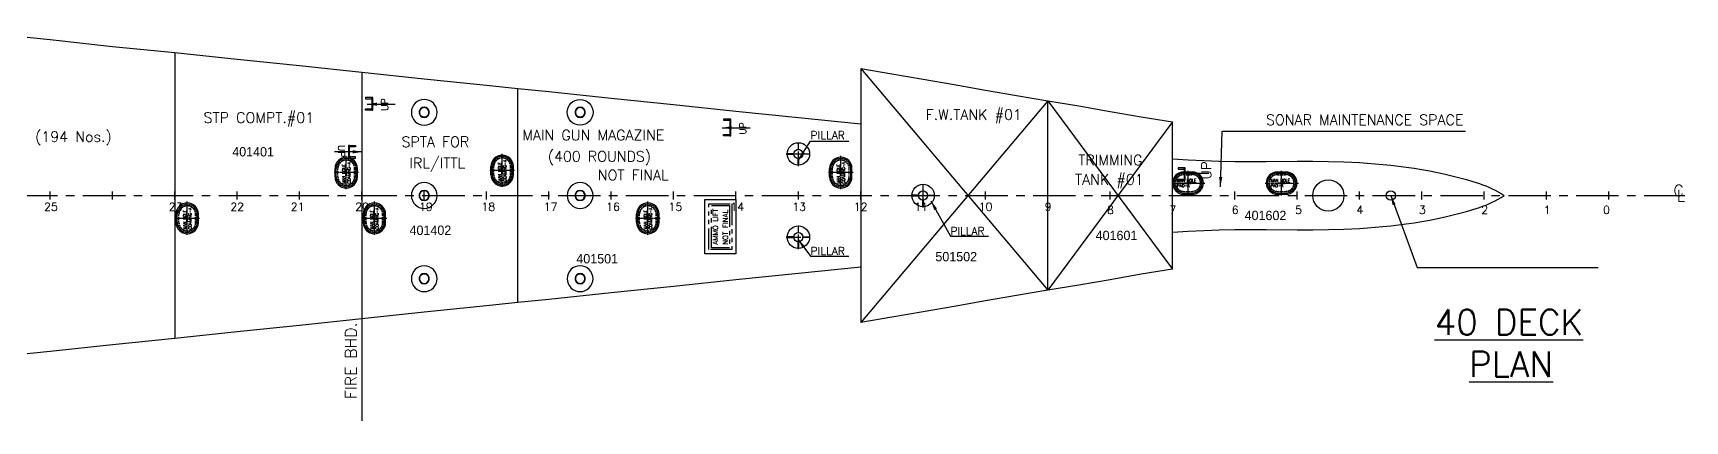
# Model space of a CAD drawing. Header units: inches. Extents: x -439515 to 169029, y 39459 to 226722.
# Drawn here: x 113289 to 147361, y 43738 to 51732 of the extents above; entities that cross this region are included whole.
import ezdxf
from ezdxf.enums import TextEntityAlignment as Align

# ---------------------------------------------------------------- set-up
doc = ezdxf.new("R2010")
doc.units = ezdxf.units.IN
doc.header["$LTSCALE"] = 700
doc.header["$MEASUREMENT"] = 0
for name, pattern in [('CENTER', [2, 1.25, -0.25, 0.25, -0.25]), ('CENTER2', [1.125, 0.75, -0.125, 0.125, -0.125]), ('DASHDOT', [1, 0.5, -0.25, 0, -0.25]), ('DASHED', [0.75, 0.5, -0.25]), ('DOTDASH1', [1600, 1000, -250, 100, -250]), ('H1', [40, 20, -20]), ('PHANTOM2', [1.25, 0.625, -0.125, 0.125, -0.125, 0.125, -0.125])]:
    doc.linetypes.add(name, pattern=pattern)
for name, color, linetype in [('00', 7, 'Continuous'), ('01', 7, 'Continuous'), ('3 DECK', 7, 'Continuous'), ('4 DECK', 7, 'Continuous'), ('COMPT.NOS', 4, 'Continuous'), ('COMPTNAME', 7, 'Continuous'), ('MANHOLEPLAN', 3, 'Continuous'), ('PLAT1', 3, 'Continuous'), ('TANK MARKS', 7, 'Continuous'), ('UP-DOWN', 7, 'Continuous'), ('WATERLINES', 5, 'Continuous')]:
    doc.layers.add(name, color=color, linetype=linetype)
doc.styles.add('ROMAN C', font='ROMANS.SHX', dxfattribs={"width": 0.9})
doc.styles.add('ROMANS', font='romans')
doc.styles.add('style1', font='romans.shx', dxfattribs={"height": 250})
doc.dimstyles.get("Standard").update_dxf_attribs({"dimtxt": 150.18, "dimasz": 200.18, "dimexe": 0.8, "dimexo": 0.625, "dimgap": 0.09, "dimtad": 0, "dimtih": 1, "dimtoh": 1, "dimdec": 0, "dimzin": 0, "dimdsep": 46, "dimtxsty": 'Standard', "dimcen": 8.09, "dimclrd": 40, "dimclre": 40, "dimadec": 0, "dimazin": 0, "dimtfac": 1, "dimtdec": 0, "dimtofl": 0, "dimtmove": 0, "dimatfit": 3, "dimfxl": 1, "dimtolj": 1, "dimtzin": 0, "dimarcsym": 0})

# ---------------------------------------------------------------- blocks, each defined once
blk = doc.blocks.new('PILAR')
at = {"color": 4, "linetype": 'DASHDOT'}
for p, q in [((145253, 170303), (145253, 170883)), ((144963, 170593), (145543, 170593))]:
    blk.add_line(p, q, dxfattribs=at)
at = {"color": 4}
for points in [[(144993, 170587), (145143, 170587), (145143, 170599), (144993, 170599)], [(145247, 170853), (145247, 170703), (145259, 170703), (145259, 170853)], [(145247, 170333), (145247, 170483), (145259, 170483), (145259, 170333)], [(145513, 170587), (145363, 170587), (145363, 170599), (145513, 170599)]]:
    blk.add_lwpolyline(points, close=True, dxfattribs=at)
for radius in [270, 110]:
    blk.add_circle((145253, 170593), radius, dxfattribs=at)
blk = doc.blocks.new('fghghj')
at = {"color": 3, "linetype": 'Continuous'}
blk.add_lwpolyline([(318315, -37952), (318615, -37952), (318615, -37927), (318315, -37927)], close=True, dxfattribs=at)
at = {"layer": '00', "color": 3}
for points in [[(318345, -38102), (318345, -37952), (318315, -37952), (318315, -38102)], [(318585, -38102), (318585, -37952), (318615, -37952), (318615, -38102)]]:
    blk.add_lwpolyline(points, close=True, dxfattribs=at)
at = {"layer": '01', "color": 4, "linetype": 'ByBlock'}
blk.add_line((318615, -37927), (318615, -37927), dxfattribs=at)
blk.add_line((318615, -37927), (318615, -37927), dxfattribs=at)
blk = doc.blocks.new('manholecoamingtype600x400')
at = {"linetype": 'CENTER2', "ltscale": 0.1}
for p, q in [((-394, 0), (404, 0)), ((0, -297), (0, 294))]:
    blk.add_line(p, q, dxfattribs=at)
for p, q in [((-100, 270), (100, 270)), ((-100, 240), (100, 240)), ((-73, 8), (73, 8)), ((-100, -240), (100, -240)), ((-100, -270), (100, -270)), ((-73, -8), (73, -8))]:
    blk.add_line(p, q)
at = {"linetype": 'DASHED', "ltscale": 0.1}
for p, q in [((-100, 205), (100, 205)), ((-100, 200), (100, 200)), ((-100, -200), (100, -200)), ((-100, -205), (100, -205))]:
    blk.add_line(p, q, dxfattribs=at)
for centre in [(-73, 0), (73, 0)]:
    blk.add_circle(centre, 8)
for centre, radius, start, end in [((-100, 0), 270, 90, 270), ((-100, 0), 240, 90, 270), ((100, 0), 270, 270, 90), ((100, 0), 240, 270, 90)]:
    blk.add_arc(centre, radius, start, end)
for centre, radius, start, end in [((-100, 0), 205, 90, 270), ((-100, 0), 200, 90, 270), ((100, 0), 205, 270, 90), ((100, 0), 200, 270, 90)]:
    blk.add_arc(centre, radius, start, end, dxfattribs=at)
at = {"insert": (-265, 98), "char_height": 75, "width": 752.53, "attachment_point": 1, "style": 'ROMAN C'}
blk.add_mtext('MAN HOLE COAMING-A', dxfattribs=at)
blk = doc.blocks.new('manholepadtype600x400')
at = {"linetype": 'CENTER2', "ltscale": 0.1}
for p, q in [((-394, 0), (404, 0)), ((0, -297), (0, 294))]:
    blk.add_line(p, q, dxfattribs=at)
for p, q in [((-100, 270), (100, 270)), ((-100, 240), (100, 240)), ((-73, 8), (73, 8)), ((-100, -240), (100, -240)), ((-100, -270), (100, -270)), ((-73, -8), (73, -8))]:
    blk.add_line(p, q)
at = {"linetype": 'DASHED', "ltscale": 0.1}
for p, q in [((-100, 205), (100, 205)), ((-100, 200), (100, 200)), ((-100, -200), (100, -200)), ((-100, -205), (100, -205))]:
    blk.add_line(p, q, dxfattribs=at)
for centre in [(-73, 0), (73, 0)]:
    blk.add_circle(centre, 8)
for centre, radius, start, end in [((-100, 0), 270, 90, 270), ((-100, 0), 240, 90, 270), ((100, 0), 270, 270, 90), ((100, 0), 240, 270, 90)]:
    blk.add_arc(centre, radius, start, end)
for centre, radius, start, end in [((-100, 0), 205, 90, 270), ((-100, 0), 200, 90, 270), ((100, 0), 205, 270, 90), ((100, 0), 200, 270, 90)]:
    blk.add_arc(centre, radius, start, end, dxfattribs=at)
at = {"insert": (-262, 98), "char_height": 75, "width": 617.44, "attachment_point": 1, "style": 'ROMAN C'}
blk.add_mtext('MAN HOLE PAD-A', dxfattribs=at)
blk = doc.blocks.new('qwas')
at = {"color": 3, "linetype": 'H1'}
blk.add_line((-836179, 147376), (-836179, 147776), dxfattribs=at)
at = {"color": 3, "linetype": 'Continuous'}
blk.add_lwpolyline([(-836192, 147376), (-836192, 147776), (-836167, 147776), (-836167, 147376)], close=True, dxfattribs=at)
at = {"layer": '00', "color": 3}
for points in [[(-836342, 147746), (-836192, 147746), (-836192, 147776), (-836342, 147776)], [(-836342, 147406), (-836192, 147406), (-836192, 147376), (-836342, 147376)]]:
    blk.add_lwpolyline(points, close=True, dxfattribs=at)

msp = doc.modelspace()

# ---------------------------------------------------------------- linework, layer by layer
at = {"color": 7}
for p, q in [((116213, 51328), (116213, 45439)), ((120072, 50927), (120072, 45840)), ((130360, 50999), (130360, 45768)), ((123287, 46176), (123287, 50591)), ((134218, 46430), (134218, 50337)), ((136790, 46867), (136790, 49900)), ((116213, 48298), (116213, 48469)), ((117500, 48298), (117500, 48469)), ((118786, 48298), (118786, 48469)), ((120072, 48298), (120072, 48469)), ((121358, 48298), (121358, 48469)), ((122644, 48298), (122644, 48469)), ((123930, 48298), (123930, 48469))]:
    msp.add_line(p, q, dxfattribs=at)
msp.add_line((123287, 49241), (123287, 49241))
at = {"color": 5, "linetype": 'CENTER'}
msp.add_line((13518, 48383), (147361, 48383), dxfattribs=at)
at = {"color": 7, "linetype": 'Continuous'}
for p, q in [((113641, 48298), (113641, 48469)), ((114927, 48298), (114927, 48469)), ((125216, 48298), (125216, 48469)), ((126502, 48298), (126502, 48469)), ((127788, 48298), (127788, 48469)), ((129074, 48298), (129074, 48469)), ((130360, 48298), (130360, 48469)), ((131646, 48298), (131646, 48469)), ((132932, 48298), (132932, 48469)), ((134218, 48298), (134218, 48469)), ((135504, 48298), (135504, 48469)), ((136790, 48298), (136790, 48469)), ((138077, 48298), (138077, 48469)), ((139363, 48298), (139363, 48469)), ((140649, 48298), (140649, 48469)), ((141935, 48298), (141935, 48469)), ((143221, 48298), (143221, 48469)), ((144507, 48298), (144507, 48469)), ((145793, 48298), (145793, 48469))]:
    msp.add_line(p, q, dxfattribs=at)
for points in [[(121432, 50024, 0.414216), (121432, 50172, 0.414207), (121284, 50172, 0.414216), (121284, 50024, 0.414207), (121432, 50024), (121432, 50030), (121426, 50030, 0.414216), (121426, 50167, 0.414214), (121289, 50167, 0.414216), (121289, 50030, 0.414214), (121426, 50030)], [(124647, 50024, 0.414214), (124647, 50172, 0.414208), (124499, 50172, 0.414214), (124499, 50024, 0.414208), (124647, 50024), (124647, 50030), (124641, 50030, 0.414216), (124641, 50167, 0.414214), (124505, 50167, 0.414216), (124505, 50030, 0.414214), (124641, 50030)], [(121432, 48309, 0.414216), (121432, 48458, 0.414207), (121284, 48458, 0.414216), (121284, 48309, 0.414207), (121432, 48309), (121432, 48315), (121426, 48315, 0.414216), (121426, 48452, 0.414214), (121289, 48452, 0.414216), (121289, 48315, 0.414214), (121426, 48315)], [(124647, 48309, 0.414214), (124647, 48458, 0.414208), (124499, 48458, 0.414214), (124499, 48309, 0.414208), (124647, 48309), (124647, 48315), (124641, 48315, 0.414216), (124641, 48452, 0.414214), (124505, 48452, 0.414216), (124505, 48315, 0.414214), (124641, 48315)], [(121432, 46595, 0.414216), (121432, 46743, 0.414207), (121284, 46743, 0.414216), (121284, 46595, 0.414207), (121432, 46595), (121432, 46600), (121426, 46600, 0.414216), (121426, 46737, 0.414214), (121289, 46737, 0.414216), (121289, 46600, 0.414214), (121426, 46600)], [(124647, 46595, 0.414218), (124647, 46743, 0.414208), (124499, 46743, 0.414218), (124499, 46595, 0.414208), (124647, 46595), (124647, 46600), (124641, 46600, 0.414216), (124641, 46737, 0.414214), (124505, 46737, 0.414216), (124505, 46600, 0.414214), (124641, 46600)]]:
    msp.add_lwpolyline(points, format="xyb")
at = {"color": 3}
msp.add_lwpolyline([(127145, 48298), (127788, 48298), (127788, 47183), (127145, 47183)], close=True, dxfattribs=at)
at = {"color": 3, "linetype": 'PHANTOM2'}
msp.add_lwpolyline([(127231, 48212), (127702, 48212), (127702, 47269), (127231, 47269)], close=True, dxfattribs=at)
at = {"linetype": 'PHANTOM2'}
msp.add_lwpolyline([(127280, 48178), (127653, 48178), (127653, 47303), (127280, 47303)], close=True, dxfattribs=at)
at = {"color": 3}
for centre, radius in [((129074, 49241), 94.3), ((131646, 48383), 94.3), ((141292, 48383), 96.5), ((129074, 47526), 94.3)]:
    msp.add_circle(centre, radius, dxfattribs=at)
at = {"color": 1}
msp.add_circle((140006, 48383), 322, dxfattribs=at)
at = {"layer": '01', "color": 4, "linetype": 'ByBlock'}
msp.add_line((120072, 45840), (120072, 43738), dxfattribs=at)
at = {"layer": '3 DECK', "color": 7}
for points in [[(130360, 50999), (131003, 50890), (131646, 50779), (132289, 50668), (132932, 50555), (133575, 50445), (134218, 50337), (134861, 50229), (135504, 50118), (136147, 50005), (136790, 49900)], [(136790, 46867), (136147, 46762), (135504, 46649), (134861, 46538), (134218, 46430), (133575, 46322), (132932, 46212), (132289, 46099), (131646, 45988), (131003, 45877), (130360, 45768)]]:
    msp.add_lwpolyline(points, dxfattribs=at)
at = {"layer": '4 DECK', "color": 7}
for points in [[(112355, 51732), (113641, 51599), (114927, 51458), (116213, 51328), (117500, 51195), (118786, 51061), (120072, 50927), (121358, 50791), (122644, 50655), (123287, 50591), (123930, 50524), (125216, 50390), (126502, 50258), (127788, 50124), (129074, 49991), (130360, 49858)], [(130360, 46909), (129074, 46776), (127788, 46643), (126502, 46509), (125216, 46377), (123930, 46243), (123287, 46176), (122644, 46112), (121358, 45976), (120072, 45840), (118786, 45706), (117500, 45572), (116213, 45439), (114927, 45309), (113641, 45168), (112355, 45035)]]:
    msp.add_lwpolyline(points, dxfattribs=at)
at = {"layer": 'PLAT1', "color": 7}
for points in [[(121623, 50098, 0.414211), (121358, 50364, 0.414211), (121092, 50098)], [(121092, 50098, 0.414211), (121358, 49832, 0.414211), (121623, 50098)], [(124307, 50098, -0.414218), (124573, 50364, -0.414212), (124839, 50098)], [(124839, 50098, -0.414212), (124573, 49832, -0.414218), (124307, 50098)], [(121623, 48383, 0.414211), (121358, 48649, 0.414211), (121092, 48383)], [(121092, 48383, 0.414211), (121358, 48118, 0.414211), (121623, 48383)], [(124839, 48383, 0.414213), (124573, 48649, 0.414212), (124307, 48383)], [(124307, 48383, 0.414212), (124573, 48118, 0.414213), (124839, 48383)], [(121623, 46669, 0.414212), (121358, 46935, 0.414212), (121092, 46669)], [(124839, 46669, 0.414212), (124573, 46935, 0.414218), (124307, 46669)], [(121092, 46669, 0.414212), (121358, 46403, 0.414212), (121623, 46669)], [(124307, 46669, 0.414218), (124573, 46403, 0.414212), (124839, 46669)]]:
    msp.add_lwpolyline(points, format="xyb", dxfattribs=at)
at = {"layer": 'TANK MARKS', "color": 4, "linetype": 'DOTDASH1'}
for p, q in [((130360, 50999), (134218, 46430)), ((134218, 50337), (130360, 45768))]:
    msp.add_line(p, q, dxfattribs=at)
at = {"layer": 'TANK MARKS', "color": 3, "linetype": 'DOTDASH1'}
for p, q in [((134218, 50337), (136790, 46867)), ((136790, 49900), (134218, 46430))]:
    msp.add_line(p, q, dxfattribs=at)
at = {"layer": 'WATERLINES', "color": 7}
for points in [[(136790, 49140, 1586), (137112, 49120, 1586), (137434, 49103, 1586), (137755, 49091, 1586), (138077, 49085, 1586), (138398, 49083, 1586), (138720, 49085, 1586), (139363, 49090, 1586), (139684, 49090, 1586), (140006, 49086, 1586), (140327, 49077, 1586), (140488, 49071, 1586), (140649, 49062, 1586), (140810, 49052, 1586), (140970, 49039, 1586), (141131, 49025, 1586), (141292, 49009, 1586), (141453, 48990, 1586), (141614, 48970, 1586), (141775, 48946, 1586), (141935, 48920, 1586), (142096, 48889, 1586), (142257, 48856, 1586), (142417, 48820, 1586), (142578, 48783, 1586), (142715, 48749, 1586), (142852, 48713, 1586), (142988, 48674, 1586), (143122, 48630, 1586), (143188, 48606, 1586), (143254, 48580, 1586), (143318, 48553, 1586), (143382, 48523, 1586), (143446, 48492, 1586), (143508, 48458, 1586), (143569, 48422, 1586), (143629, 48383, 1586)], [(136790, 47626, 1586), (137112, 47647, 1586), (137434, 47664, 1586), (137755, 47676, 1586), (138077, 47682, 1586), (138398, 47684, 1586), (138720, 47682, 1586), (139363, 47676, 1586), (139684, 47677, 1586), (140006, 47681, 1586), (140327, 47690, 1586), (140488, 47696, 1586), (140649, 47705, 1586), (140810, 47715, 1586), (140970, 47728, 1586), (141131, 47742, 1586), (141292, 47758, 1586), (141453, 47777, 1586), (141614, 47797, 1586), (141775, 47821, 1586), (141935, 47847, 1586), (142096, 47878, 1586), (142257, 47911, 1586), (142417, 47947, 1586), (142578, 47984, 1586), (142715, 48018, 1586), (142852, 48054, 1586), (142988, 48093, 1586), (143122, 48137, 1586), (143188, 48161, 1586), (143254, 48187, 1586), (143318, 48214, 1586), (143382, 48244, 1586), (143446, 48275, 1586), (143508, 48309, 1586), (143569, 48345, 1586), (143629, 48383, 1586)]]:
    msp.add_polyline3d(points, dxfattribs=at)

# ---------------------------------------------------------------- block references
at = {"color": 5, "linetype": 'Continuous', "xscale": 0.8573749999999999, "yscale": 0.8573749999999999, "zscale": 0.8573749999999999}
for p, rotation in [((152817, 323318), 270), ((87275, -223760), 90), ((169573, 321870), 270)]:
    msp.add_blockref('fghghj', p, dxfattribs=dict(at, rotation=rotation))
at = {"xscale": -0.8573749999999999, "yscale": 0.8573749999999999, "zscale": 0.8573749999999999, "rotation": 180}
msp.add_blockref('qwas', (844590, 176316), dxfattribs=at)
at = {"xscale": 0.8573749999999999, "yscale": 0.8573749999999999, "zscale": 0.8573749999999999}
for p in [(4538, -97022), (7110, -97879), (4538, -98736)]:
    msp.add_blockref('PILAR', p, dxfattribs=at)
at = {"layer": 'MANHOLEPLAN', "xscale": 0.8573749999999999, "yscale": 0.8573749999999999, "zscale": 0.8573749999999999, "rotation": 90}
for p in [(119750, 48855), (122965, 48898), (129949, 48855), (116471, 47912), (120329, 47912), (125970, 47912)]:
    msp.add_blockref('manholecoamingtype600x400', p, dxfattribs=at)
at = {"layer": 'MANHOLEPLAN', "xscale": 0.8573749999999999, "yscale": 0.8573749999999999, "zscale": 0.8573749999999999}
for p in [(137112, 48641), (139041, 48641)]:
    msp.add_blockref('manholepadtype600x400', p, dxfattribs=at)

# ---------------------------------------------------------------- texts
at = {"style": 'ROMANS'}
for s, p in [('C', (147229, 48367)), ('L', (147277, 48263))]:
    msp.add_text(s, height=236, dxfattribs=at).set_placement(p, align=Align.CENTER)
at = {"color": 7, "style": 'ROMANS'}
for s, p in [('25', (113659, 48070)), ('23', (116231, 48070)), ('22', (117500, 48070)), ('21', (118747, 48070)), ('20', (120076, 48070)), ('19', (121393, 48070)), ('18', (122679, 48070)), ('17', (123965, 48070)), ('16', (125251, 48070)), ('15', (126537, 48070)), ('14', (127814, 48070)), ('13', (129090, 48070)), ('12', (130361, 48070)), ('11', (131606, 48070)), ('10', (132936, 48070)), ('9', (134227, 48070)), ('8', (135513, 48005)), ('7', (136799, 48005)), ('6', (138085, 48005)), ('5', (139392, 48005)), ('4', (140657, 48005)), ('3', (141944, 48005)), ('2', (143230, 48005)), ('1', (144516, 48005)), ('0', (145743, 48005))]:
    msp.add_text(s, height=165, dxfattribs=at).set_placement(p, align=Align.CENTER)
msp.add_text('AMMO LIFT', height=106.1, rotation=90, dxfattribs=at).set_placement((127363, 47741), align=Align.MIDDLE)
msp.add_text('NOT FINAL', height=106.1, rotation=90, dxfattribs=at).set_placement((127622, 47728), align=Align.CENTER)
msp.add_text('FIRE BHD.', height=235.8, rotation=90, dxfattribs=at).set_placement((119963, 45766), align=Align.RIGHT)
at = {"linetype": 'Continuous', "insert": (142198, 46031), "char_height": 518.23, "width": 3945.42, "attachment_point": 1, "style": 'ROMANS'}
msp.add_mtext('{\\L40 DECK}\\P  {\\LPLAN}', dxfattribs=at)
at = {"layer": 'COMPT.NOS', "color": 4, "linetype": 'ByBlock', "char_height": 192.9, "width": 1570.24, "attachment_point": 1}
for s, insert in [('401401', (117398, 49381)), ('401602', (138279, 48069)), ('401402', (121055, 47764)), ('401601', (135206, 47657)), ('401501', (124495, 47177)), ('501502', (131900, 47220))]:
    msp.add_mtext(s, dxfattribs=dict(at, insert=insert))
at = {"layer": 'COMPTNAME', "color": 7, "style": 'style1'}
for s, p in [('F.W.TANK #01', (133684, 49944)), ('SONAR MAINTENANCE SPACE', (142790, 49836))]:
    msp.add_text(s, height=214.34, dxfattribs=at).set_placement(p, align=Align.RIGHT)
at = {"layer": 'COMPTNAME', "linetype": 'ByBlock', "style": 'style1'}
msp.add_text('(194 Nos.)', height=214.3, dxfattribs=at).set_placement((113333, 49490))
at = {"layer": 'COMPTNAME', "color": 7, "linetype": 'ByBlock', "style": 'style1'}
for s, height, p in [('SPTA FOR ', 214.3, (120890, 49383)), ('MAIN GUN MAGAZINE', 214.34, (123379, 49521)), ('IRL/ITTL', 214.3, (121053, 48945)), ('(400 ROUNDS)', 214.34, (123906, 49083)), ('NOT FINAL', 214.3, (124938, 48698))]:
    msp.add_text(s, height=height, dxfattribs=at).set_placement(p)
at = {"layer": 'COMPTNAME', "color": 7, "linetype": 'Continuous', "style": 'style1'}
for s, p in [('TRIMMING', (136170, 49006)), ('TANK #01', (136195, 48606))]:
    msp.add_text(s, height=214.3, dxfattribs=at).set_placement(p, align=Align.RIGHT)
at = {"layer": 'COMPTNAME', "color": 7, "insert": (117946, 49952), "char_height": 214.34, "width": 3278.03, "attachment_point": 5, "style": 'ROMANS'}
msp.add_mtext('STP COMPT.#01', dxfattribs=at)
at = {"layer": 'UP-DOWN', "style": 'ROMANS'}
for rotation, p in [(90, (120613, 50128)), (90, (128000, 49635)), (270, (119582, 49428))]:
    msp.add_text('UP', height=141.1, rotation=rotation, dxfattribs=at).set_placement(p)
at = {"layer": 'UP-DOWN', "color": 7, "style": 'ROMANS'}
for p in [(129327, 49546), (132211, 47568), (129327, 47159)]:
    msp.add_text('PILLAR', height=161.3, dxfattribs=at).set_placement(p)
msp.add_text('UP', height=201.6, rotation=90, dxfattribs=at).set_placement((137588, 48716))

# ---------------------------------------------------------------- leaders
at = {"color": 3}
for points in [[(120183, 50266), (120761, 50266)], [(127500, 49780), (128078, 49780)], [(137779, 48564), (137814, 49707), (142837, 49707)], [(120082, 49284), (119504, 49284)], [(136961, 48843), (137538, 48843)], [(141292, 48383), (141837, 46902), (145568, 46902)]]:
    msp.add_leader(points, dimstyle='Standard', dxfattribs=at)
for points in [[(129072, 49106), (129328, 49504), (130114, 49504)], [(131808, 48275), (132211, 47545), (132998, 47545)], [(129069, 47474), (129328, 47135), (130114, 47135)]]:
    msp.add_leader(points, dimstyle='Standard', override={"dimgap": 0.09, "dimtad": 0})

doc.saveas('drawing.dxf')
